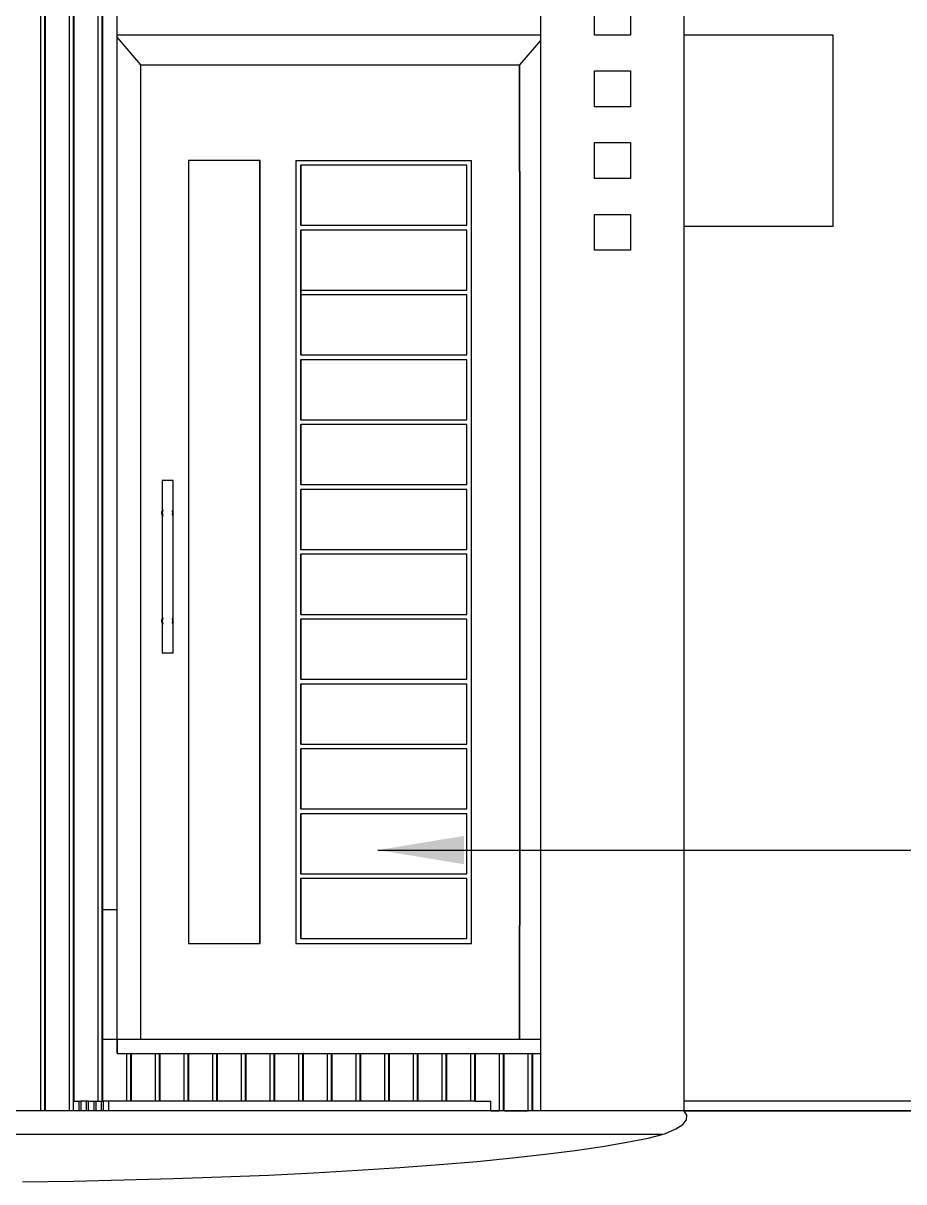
# Model space of a CAD drawing. Header units: inches. Extents: x 7263 to 14962, y 1317 to 2926.
# Drawn here: x 7434.041 to 7435.884, y 1506.425 to 1508.848 of the extents above; entities that cross this region are included whole.
import ezdxf

# ---------------------------------------------------------------- set-up
doc = ezdxf.new("R2010")
doc.units = ezdxf.units.IN
doc.header["$MEASUREMENT"] = 0
doc.layers.add('Layer6', color=6, linetype='Continuous')
doc.styles.get("Standard").update_dxf_attribs({"font": ''})
doc.styles.get('Standard').set_extended_font_data('Tw Cen MT Condensed')
doc.dimstyles.get("Standard").update_dxf_attribs({"dimtxt": 0.2, "dimasz": 0.18, "dimexe": 0.18, "dimexo": 0.0625, "dimgap": 0.09, "dimtad": 0, "dimzin": 0, "dimdsep": 46, "dimtxsty": 'Standard', "dimblk": 'ARCHTICK', "dimcen": 0.09, "dimclrd": 8, "dimclre": 8, "dimclrt": 2, "dimadec": 0, "dimazin": 0, "dimtfac": 1, "dimtofl": 0, "dimtmove": 0, "dimatfit": 3, "dimfxl": 1, "dimtolj": 1, "dimtzin": 0, "dimarcsym": 0})

# ---------------------------------------------------------------- blocks, each defined once
blk = doc.blocks.new('_ArchTick')
at = {"color": 0, "linetype": 'ByBlock', "const_width": 0.15}
blk.add_lwpolyline([(-0.5, -0.5), (0.5, 0.5)], dxfattribs=at)

msp = doc.modelspace()

# ---------------------------------------------------------------- linework, layer by layer
for p, q in [((7434.208, 1506.9942), (7434.208, 1509.9296)), ((7434.088, 1506.5735), (7434.088, 1509.9191)), ((7434.148, 1506.5935), (7434.148, 1509.9243)), ((7434.078, 1506.5735), (7434.078, 1509.7235)), ((7434.0866, 1506.5735), (7434.0866, 1509.7235)), ((7434.138, 1506.5735), (7434.138, 1509.7235)), ((7434.1466, 1506.5735), (7434.1466, 1509.7235)), ((7434.198, 1506.5935), (7434.198, 1509.7235)), ((7434.2066, 1506.9942), (7434.2066, 1509.7235)), ((7435.4243, 1506.5935), (7435.4243, 1509.422)), ((7434.238, 1508.8235), (7434.238, 1509.2235)), ((7435.1243, 1508.8235), (7435.1243, 1509.2235)), ((7435.2368, 1508.8235), (7435.2368, 1508.8985)), ((7435.3118, 1508.8985), (7435.3118, 1508.8235)), ((7435.1243, 1508.8235), (7434.238, 1508.8235)), ((7434.238, 1508.819), (7434.238, 1508.8235)), ((7434.2877, 1508.7614), (7434.238, 1508.819)), ((7434.238, 1506.9942), (7434.238, 1508.819)), ((7435.1243, 1508.8125), (7435.1243, 1508.8235)), ((7435.3118, 1508.8235), (7435.2368, 1508.8235)), ((7435.0803, 1508.7614), (7435.1243, 1508.8125)), ((7435.1243, 1506.7235), (7435.1243, 1508.8125)), ((7434.2877, 1508.7614), (7435.0795, 1508.7614)), ((7434.2877, 1506.7235), (7434.2877, 1508.7614)), ((7435.0795, 1508.7614), (7435.0803, 1508.7614)), ((7435.0795, 1508.5503), (7435.0795, 1508.7614)), ((7435.0803, 1508.5503), (7435.0803, 1508.7614)), ((7435.2368, 1508.7485), (7435.3118, 1508.7485)), ((7435.2368, 1508.6735), (7435.2368, 1508.7485)), ((7435.3118, 1508.7485), (7435.3118, 1508.6735)), ((7435.3118, 1508.6735), (7435.2368, 1508.6735)), ((7435.2368, 1508.5985), (7435.3118, 1508.5985)), ((7435.2368, 1508.5235), (7435.2368, 1508.5985)), ((7435.3118, 1508.5985), (7435.3118, 1508.5235)), ((7434.387, 1508.5614), (7434.387, 1506.9235)), ((7434.5362, 1508.5614), (7434.387, 1508.5614)), ((7434.5362, 1506.9235), (7434.5362, 1508.5614)), ((7434.5369, 1508.5614), (7434.5362, 1508.5614)), ((7434.5369, 1506.9235), (7434.5369, 1508.5614)), ((7434.6119, 1508.5614), (7434.6119, 1506.9235)), ((7434.6119, 1508.5614), (7434.9793, 1508.5614)), ((7434.6216, 1508.5514), (7434.6219, 1508.5514)), ((7434.6216, 1508.5514), (7434.6216, 1508.4257)), ((7434.6219, 1508.5514), (7434.6219, 1508.4257)), ((7434.9696, 1508.5514), (7434.6219, 1508.5514)), ((7434.9696, 1508.4257), (7434.9696, 1508.5514)), ((7434.9793, 1506.9235), (7434.9793, 1508.5614)), ((7434.9796, 1508.5614), (7434.9793, 1508.5614)), ((7434.9796, 1506.9235), (7434.9796, 1508.5614)), ((7435.0795, 1508.5503), (7435.0803, 1508.5503)), ((7435.0795, 1508.5379), (7435.0795, 1508.5503)), ((7435.0803, 1508.5379), (7435.0803, 1508.5503)), ((7435.0795, 1508.5379), (7435.0795, 1506.9609)), ((7435.0795, 1508.5379), (7435.0803, 1508.5379)), ((7435.0803, 1508.5379), (7435.0803, 1506.9609)), ((7435.3118, 1508.5235), (7435.2368, 1508.5235)), ((7435.2368, 1508.4485), (7435.3118, 1508.4485)), ((7435.2368, 1508.3735), (7435.2368, 1508.4485)), ((7435.3118, 1508.4485), (7435.3118, 1508.3735)), ((7434.6219, 1508.4257), (7434.6216, 1508.4257)), ((7434.6216, 1508.4157), (7434.6219, 1508.4157)), ((7434.6216, 1508.4157), (7434.6216, 1508.29)), ((7434.6219, 1508.4257), (7434.9696, 1508.4257)), ((7434.6219, 1508.4157), (7434.6219, 1508.29)), ((7434.9696, 1508.4157), (7434.6219, 1508.4157)), ((7434.9696, 1508.29), (7434.9696, 1508.4157)), ((7435.3118, 1508.3735), (7435.2368, 1508.3735)), ((7434.6216, 1508.29), (7434.6216, 1508.28)), ((7434.6219, 1508.29), (7434.6216, 1508.29)), ((7434.6219, 1508.29), (7434.6219, 1508.28)), ((7434.6219, 1508.29), (7434.9696, 1508.29)), ((7434.6216, 1508.28), (7434.6219, 1508.28)), ((7434.6216, 1508.28), (7434.6216, 1508.1544)), ((7434.6219, 1508.28), (7434.6219, 1508.1544)), ((7434.9696, 1508.28), (7434.6219, 1508.28)), ((7434.9696, 1508.1544), (7434.9696, 1508.28)), ((7434.6219, 1508.1544), (7434.6216, 1508.1544)), ((7434.6216, 1508.1444), (7434.6219, 1508.1444)), ((7434.6216, 1508.1444), (7434.6216, 1508.0187)), ((7434.6219, 1508.1544), (7434.9696, 1508.1544)), ((7434.6219, 1508.1444), (7434.6219, 1508.0187)), ((7434.9696, 1508.1444), (7434.6219, 1508.1444)), ((7434.9696, 1508.0187), (7434.9696, 1508.1444)), ((7434.6219, 1508.0187), (7434.6216, 1508.0187)), ((7434.6219, 1508.0187), (7434.9696, 1508.0187)), ((7434.6216, 1508.0087), (7434.6216, 1507.8831)), ((7434.6216, 1508.0087), (7434.6219, 1508.0087)), ((7434.6219, 1508.0087), (7434.6219, 1507.8831)), ((7434.9696, 1508.0087), (7434.6219, 1508.0087)), ((7434.9696, 1507.8831), (7434.9696, 1508.0087)), ((7434.332, 1507.8921), (7434.332, 1507.8283)), ((7434.355, 1507.8921), (7434.332, 1507.8921)), ((7434.355, 1507.5305), (7434.355, 1507.8921)), ((7434.6219, 1507.8831), (7434.6216, 1507.8831)), ((7434.6216, 1507.8731), (7434.6216, 1507.7474)), ((7434.6216, 1507.8731), (7434.6219, 1507.8731)), ((7434.6219, 1507.8831), (7434.9696, 1507.8831)), ((7434.6219, 1507.8731), (7434.6219, 1507.7474)), ((7434.9696, 1507.8731), (7434.6219, 1507.8731)), ((7434.9696, 1507.7474), (7434.9696, 1507.8731)), ((7434.3312, 1507.8243), (7434.3316, 1507.8272)), ((7434.3316, 1507.8214), (7434.3312, 1507.8243)), ((7434.3316, 1507.8272), (7434.332, 1507.8283)), ((7434.3316, 1507.8214), (7434.332, 1507.8203)), ((7434.332, 1507.8283), (7434.3327, 1507.8299)), ((7434.332, 1507.8283), (7434.332, 1507.8243)), ((7434.3324, 1507.8272), (7434.332, 1507.8243)), ((7434.332, 1507.8243), (7434.3324, 1507.8272)), ((7434.332, 1507.8243), (7434.3324, 1507.8214)), ((7434.3324, 1507.8214), (7434.332, 1507.8243)), ((7434.332, 1507.8243), (7434.332, 1507.8203)), ((7434.332, 1507.8203), (7434.3327, 1507.8186)), ((7434.332, 1507.8203), (7434.332, 1507.6023)), ((7434.3336, 1507.8299), (7434.3324, 1507.8272)), ((7434.3324, 1507.8272), (7434.3335, 1507.8299)), ((7434.3324, 1507.8214), (7434.3336, 1507.8186)), ((7434.3335, 1507.8186), (7434.3324, 1507.8214)), ((7434.3336, 1507.8311), (7434.3327, 1507.8299)), ((7434.3335, 1507.8299), (7434.3336, 1507.8301)), ((7434.3336, 1507.83), (7434.3336, 1507.8299)), ((7434.3547, 1507.8272), (7434.3536, 1507.8298)), ((7434.3536, 1507.8296), (7434.3546, 1507.8272)), ((7434.3538, 1507.8272), (7434.3536, 1507.8278)), ((7434.3536, 1507.8188), (7434.3547, 1507.8214)), ((7434.3546, 1507.8214), (7434.3536, 1507.819)), ((7434.3536, 1507.8208), (7434.3538, 1507.8214)), ((7434.3542, 1507.8243), (7434.3538, 1507.8272)), ((7434.3538, 1507.8214), (7434.3542, 1507.8243)), ((7434.3546, 1507.8272), (7434.3547, 1507.8269)), ((7434.3547, 1507.8216), (7434.3546, 1507.8214)), ((7434.3547, 1507.8269), (7434.3547, 1507.8272)), ((7434.3547, 1507.8269), (7434.3547, 1507.8267)), ((7434.3547, 1507.8219), (7434.3547, 1507.8216)), ((7434.3547, 1507.8214), (7434.3547, 1507.8216)), ((7434.3327, 1507.8186), (7434.3336, 1507.8175)), ((7434.3336, 1507.8184), (7434.3335, 1507.8186)), ((7434.3336, 1507.8186), (7434.3336, 1507.8185)), ((7434.6219, 1507.7474), (7434.6216, 1507.7474)), ((7434.6216, 1507.7374), (7434.6219, 1507.7374)), ((7434.6216, 1507.7374), (7434.6216, 1507.6118)), ((7434.6219, 1507.7474), (7434.9696, 1507.7474)), ((7434.6219, 1507.7374), (7434.6219, 1507.6118)), ((7434.9696, 1507.7374), (7434.6219, 1507.7374)), ((7434.9696, 1507.6118), (7434.9696, 1507.7374)), ((7434.332, 1507.6023), (7434.3316, 1507.6012)), ((7434.3327, 1507.6039), (7434.332, 1507.6023)), ((7434.332, 1507.6023), (7434.332, 1507.5983)), ((7434.3336, 1507.6039), (7434.3324, 1507.6012)), ((7434.3324, 1507.6012), (7434.3335, 1507.6039)), ((7434.3336, 1507.6051), (7434.3327, 1507.6039)), ((7434.3335, 1507.6039), (7434.3336, 1507.6041)), ((7434.3336, 1507.604), (7434.3336, 1507.6039)), ((7434.3547, 1507.6012), (7434.3536, 1507.6038)), ((7434.3536, 1507.6036), (7434.3546, 1507.6012)), ((7434.6219, 1507.6118), (7434.6216, 1507.6118)), ((7434.6219, 1507.6118), (7434.9696, 1507.6118)), ((7434.3312, 1507.5983), (7434.3316, 1507.6012)), ((7434.3316, 1507.5954), (7434.3312, 1507.5983)), ((7434.3316, 1507.5954), (7434.332, 1507.5943)), ((7434.3324, 1507.6012), (7434.332, 1507.5983)), ((7434.332, 1507.5983), (7434.3324, 1507.6012)), ((7434.332, 1507.5983), (7434.3324, 1507.5954)), ((7434.3324, 1507.5954), (7434.332, 1507.5983)), ((7434.332, 1507.5983), (7434.332, 1507.5943)), ((7434.332, 1507.5943), (7434.3327, 1507.5927)), ((7434.332, 1507.5943), (7434.332, 1507.5305)), ((7434.3324, 1507.5954), (7434.3336, 1507.5927)), ((7434.3335, 1507.5927), (7434.3324, 1507.5954)), ((7434.3327, 1507.5927), (7434.3336, 1507.5915)), ((7434.3336, 1507.5925), (7434.3335, 1507.5927)), ((7434.3336, 1507.5927), (7434.3336, 1507.5926)), ((7434.3538, 1507.6012), (7434.3536, 1507.6018)), ((7434.3536, 1507.5948), (7434.3538, 1507.5954)), ((7434.3536, 1507.5928), (7434.3547, 1507.5954)), ((7434.3546, 1507.5954), (7434.3536, 1507.593)), ((7434.3542, 1507.5983), (7434.3538, 1507.6012)), ((7434.3538, 1507.5954), (7434.3542, 1507.5983)), ((7434.3546, 1507.6012), (7434.3547, 1507.601)), ((7434.3547, 1507.5956), (7434.3546, 1507.5954)), ((7434.3547, 1507.601), (7434.3547, 1507.6012)), ((7434.3547, 1507.601), (7434.3547, 1507.6007)), ((7434.3547, 1507.5959), (7434.3547, 1507.5956)), ((7434.3547, 1507.5954), (7434.3547, 1507.5956)), ((7434.6216, 1507.6018), (7434.6216, 1507.4761)), ((7434.6216, 1507.6018), (7434.6219, 1507.6018)), ((7434.6219, 1507.6018), (7434.6219, 1507.4761)), ((7434.9696, 1507.6018), (7434.6219, 1507.6018)), ((7434.9696, 1507.4761), (7434.9696, 1507.6018)), ((7434.355, 1507.5305), (7434.332, 1507.5305)), ((7434.6219, 1507.4761), (7434.6216, 1507.4761)), ((7434.6216, 1507.4661), (7434.6216, 1507.3404)), ((7434.6216, 1507.4661), (7434.6219, 1507.4661)), ((7434.6219, 1507.4761), (7434.9696, 1507.4761)), ((7434.6219, 1507.4661), (7434.6219, 1507.3404)), ((7434.9696, 1507.4661), (7434.6219, 1507.4661)), ((7434.9696, 1507.3404), (7434.9696, 1507.4661)), ((7434.6219, 1507.3404), (7434.6216, 1507.3404)), ((7434.6219, 1507.3404), (7434.9696, 1507.3404)), ((7434.6216, 1507.3304), (7434.6219, 1507.3304)), ((7434.6216, 1507.3304), (7434.6216, 1507.2048)), ((7434.6219, 1507.3304), (7434.6219, 1507.2048)), ((7434.9696, 1507.3304), (7434.6219, 1507.3304)), ((7434.9696, 1507.2048), (7434.9696, 1507.3304)), ((7434.6219, 1507.2048), (7434.6216, 1507.2048)), ((7434.6216, 1507.1948), (7434.6216, 1507.0691)), ((7434.6216, 1507.1948), (7434.6219, 1507.1948)), ((7434.6219, 1507.2048), (7434.9696, 1507.2048)), ((7434.6219, 1507.1948), (7434.6219, 1507.0691)), ((7434.9696, 1507.1948), (7434.6219, 1507.1948)), ((7434.9696, 1507.0691), (7434.9696, 1507.1948)), ((7434.6219, 1507.0691), (7434.6216, 1507.0691)), ((7434.6219, 1507.0691), (7434.9696, 1507.0691)), ((7434.6216, 1507.0591), (7434.6219, 1507.0591)), ((7434.6216, 1507.0591), (7434.6216, 1506.9335)), ((7434.6219, 1507.0591), (7434.6219, 1506.9335)), ((7434.9696, 1507.0591), (7434.6219, 1507.0591)), ((7434.9696, 1506.9335), (7434.9696, 1507.0591)), ((7434.2066, 1506.7235), (7434.2066, 1506.9942)), ((7434.208, 1506.9942), (7434.2066, 1506.9942)), ((7434.208, 1506.7235), (7434.208, 1506.9942)), ((7434.208, 1506.9942), (7434.238, 1506.9942)), ((7434.238, 1506.7235), (7434.238, 1506.9942)), ((7435.0795, 1506.9609), (7435.0803, 1506.9609)), ((7435.0795, 1506.9485), (7435.0795, 1506.9609)), ((7435.0795, 1506.7235), (7435.0795, 1506.9485)), ((7435.0795, 1506.9485), (7435.0803, 1506.9485)), ((7435.0803, 1506.9485), (7435.0803, 1506.9609)), ((7435.0803, 1506.7235), (7435.0803, 1506.9485)), ((7434.6219, 1506.9335), (7434.6216, 1506.9335)), ((7434.6219, 1506.9335), (7434.9696, 1506.9335)), ((7434.387, 1506.9235), (7434.5362, 1506.9235)), ((7434.5369, 1506.9235), (7434.5362, 1506.9235)), ((7434.6119, 1506.9235), (7434.9793, 1506.9235)), ((7434.9796, 1506.9235), (7434.9793, 1506.9235)), ((7434.2066, 1506.5935), (7434.2066, 1506.7235)), ((7434.208, 1506.7235), (7434.2066, 1506.7235)), ((7434.208, 1506.5935), (7434.208, 1506.7235)), ((7434.208, 1506.7235), (7434.238, 1506.7235)), ((7434.238, 1506.6935), (7434.238, 1506.7235)), ((7434.238, 1506.7235), (7434.2388, 1506.7235)), ((7434.2388, 1506.6935), (7434.2388, 1506.7235)), ((7434.2388, 1506.7235), (7434.2877, 1506.7235)), ((7434.2877, 1506.7235), (7435.0795, 1506.7235)), ((7435.0795, 1506.7235), (7435.0803, 1506.7235)), ((7435.0803, 1506.7235), (7435.1243, 1506.7235)), ((7435.1243, 1506.6935), (7435.1243, 1506.7235)), ((7434.238, 1506.6935), (7434.2388, 1506.6935)), ((7434.2388, 1506.6935), (7434.258, 1506.6935)), ((7434.258, 1506.5935), (7434.258, 1506.6935)), ((7434.258, 1506.6935), (7434.2665, 1506.6935)), ((7434.2665, 1506.5935), (7434.2665, 1506.6935)), ((7434.268, 1506.6935), (7434.2665, 1506.6935)), ((7434.268, 1506.5935), (7434.268, 1506.6935)), ((7434.268, 1506.6935), (7434.3179, 1506.6935)), ((7434.3179, 1506.6935), (7434.3265, 1506.6935)), ((7434.3179, 1506.5935), (7434.3179, 1506.6935)), ((7434.3265, 1506.5935), (7434.3265, 1506.6935)), ((7434.3265, 1506.6935), (7434.3279, 1506.6935)), ((7434.3279, 1506.5935), (7434.3279, 1506.6935)), ((7434.3279, 1506.6935), (7434.3779, 1506.6935)), ((7434.3779, 1506.6935), (7434.3865, 1506.6935)), ((7434.3779, 1506.5935), (7434.3779, 1506.6935)), ((7434.3865, 1506.5935), (7434.3865, 1506.6935)), ((7434.3865, 1506.6935), (7434.3879, 1506.6935)), ((7434.3879, 1506.5935), (7434.3879, 1506.6935)), ((7434.3879, 1506.6935), (7434.4379, 1506.6935)), ((7434.4379, 1506.6935), (7434.4465, 1506.6935)), ((7434.4379, 1506.5935), (7434.4379, 1506.6935)), ((7434.4465, 1506.5935), (7434.4465, 1506.6935)), ((7434.4465, 1506.6935), (7434.4479, 1506.6935)), ((7434.4479, 1506.5935), (7434.4479, 1506.6935)), ((7434.4479, 1506.6935), (7434.4979, 1506.6935)), ((7434.4979, 1506.6935), (7434.5065, 1506.6935)), ((7434.4979, 1506.5935), (7434.4979, 1506.6935)), ((7434.5065, 1506.5935), (7434.5065, 1506.6935)), ((7434.5065, 1506.6935), (7434.5079, 1506.6935)), ((7434.5079, 1506.5935), (7434.5079, 1506.6935)), ((7434.5079, 1506.6935), (7434.5578, 1506.6935)), ((7434.5578, 1506.6935), (7434.5664, 1506.6935)), ((7434.5578, 1506.5935), (7434.5578, 1506.6935)), ((7434.5664, 1506.5935), (7434.5664, 1506.6935)), ((7434.5664, 1506.6935), (7434.5678, 1506.6935)), ((7434.5678, 1506.5935), (7434.5678, 1506.6935)), ((7434.5678, 1506.6935), (7434.6178, 1506.6935)), ((7434.6178, 1506.5935), (7434.6178, 1506.6935)), ((7434.6178, 1506.6935), (7434.6264, 1506.6935)), ((7434.6264, 1506.5935), (7434.6264, 1506.6935)), ((7434.6278, 1506.6935), (7434.6264, 1506.6935)), ((7434.6278, 1506.5935), (7434.6278, 1506.6935)), ((7434.6278, 1506.6935), (7434.6778, 1506.6935)), ((7434.6778, 1506.6935), (7434.6864, 1506.6935)), ((7434.6778, 1506.5935), (7434.6778, 1506.6935)), ((7434.6864, 1506.5935), (7434.6864, 1506.6935)), ((7434.6864, 1506.6935), (7434.6878, 1506.6935)), ((7434.6878, 1506.5935), (7434.6878, 1506.6935)), ((7434.6878, 1506.6935), (7434.7378, 1506.6935)), ((7434.7378, 1506.6935), (7434.7464, 1506.6935)), ((7434.7378, 1506.5935), (7434.7378, 1506.6935)), ((7434.7464, 1506.5935), (7434.7464, 1506.6935)), ((7434.7464, 1506.6935), (7434.7478, 1506.6935)), ((7434.7478, 1506.5935), (7434.7478, 1506.6935)), ((7434.7478, 1506.6935), (7434.7977, 1506.6935)), ((7434.7977, 1506.6935), (7434.8063, 1506.6935)), ((7434.7977, 1506.5935), (7434.7977, 1506.6935)), ((7434.8063, 1506.5935), (7434.8063, 1506.6935)), ((7434.8063, 1506.6935), (7434.8077, 1506.6935)), ((7434.8077, 1506.5935), (7434.8077, 1506.6935)), ((7434.8077, 1506.6935), (7434.8577, 1506.6935)), ((7434.8577, 1506.6935), (7434.8663, 1506.6935)), ((7434.8577, 1506.5935), (7434.8577, 1506.6935)), ((7434.8663, 1506.5935), (7434.8663, 1506.6935)), ((7434.8663, 1506.6935), (7434.8677, 1506.6935)), ((7434.8677, 1506.5935), (7434.8677, 1506.6935)), ((7434.8677, 1506.6935), (7434.9177, 1506.6935)), ((7434.9177, 1506.6935), (7434.9263, 1506.6935)), ((7434.9177, 1506.5935), (7434.9177, 1506.6935)), ((7434.9263, 1506.5935), (7434.9263, 1506.6935)), ((7434.9263, 1506.6935), (7434.9277, 1506.6935)), ((7434.9277, 1506.5935), (7434.9277, 1506.6935)), ((7434.9277, 1506.6935), (7434.9777, 1506.6935)), ((7434.9777, 1506.5935), (7434.9777, 1506.6935)), ((7434.9777, 1506.6935), (7434.9863, 1506.6935)), ((7434.9863, 1506.5935), (7434.9863, 1506.6935)), ((7434.9877, 1506.6935), (7434.9863, 1506.6935)), ((7434.9877, 1506.5935), (7434.9877, 1506.6935)), ((7434.9877, 1506.6935), (7435.0377, 1506.6935)), ((7435.0377, 1506.6935), (7435.0462, 1506.6935)), ((7435.0377, 1506.5735), (7435.0377, 1506.6935)), ((7435.0462, 1506.5735), (7435.0462, 1506.6935)), ((7435.0462, 1506.6935), (7435.0476, 1506.6935)), ((7435.0476, 1506.5735), (7435.0476, 1506.6935)), ((7435.0476, 1506.6935), (7435.0976, 1506.6935)), ((7435.0976, 1506.6935), (7435.1062, 1506.6935)), ((7435.0976, 1506.5735), (7435.0976, 1506.6935)), ((7435.1062, 1506.5735), (7435.1062, 1506.6935)), ((7435.1076, 1506.6935), (7435.1062, 1506.6935)), ((7435.1076, 1506.5735), (7435.1076, 1506.6935)), ((7435.1076, 1506.6935), (7435.1243, 1506.6935)), ((7435.1243, 1506.5735), (7435.1243, 1506.6935)), ((7434.1468, 1506.5735), (7434.1468, 1506.5935)), ((7434.1468, 1506.5935), (7434.148, 1506.5935)), ((7434.148, 1506.5935), (7434.1582, 1506.5935)), ((7434.1582, 1506.5935), (7434.1624, 1506.5935)), ((7434.1582, 1506.5735), (7434.1582, 1506.5935)), ((7434.1738, 1506.5935), (7434.1624, 1506.5935)), ((7434.1624, 1506.5735), (7434.1624, 1506.5935)), ((7434.1738, 1506.5735), (7434.1738, 1506.5935)), ((7434.178, 1506.5935), (7434.1738, 1506.5935)), ((7434.178, 1506.5935), (7434.1894, 1506.5935)), ((7434.178, 1506.5735), (7434.178, 1506.5935)), ((7434.1894, 1506.5935), (7434.1936, 1506.5935)), ((7434.1894, 1506.5735), (7434.1894, 1506.5935)), ((7434.1936, 1506.5735), (7434.1936, 1506.5935)), ((7434.1936, 1506.5935), (7434.198, 1506.5935)), ((7434.198, 1506.5935), (7434.205, 1506.5935)), ((7434.205, 1506.5735), (7434.205, 1506.5935)), ((7434.205, 1506.5935), (7434.2066, 1506.5935)), ((7434.2066, 1506.5935), (7434.208, 1506.5935)), ((7434.208, 1506.5935), (7434.2092, 1506.5935)), ((7434.2206, 1506.5935), (7434.2092, 1506.5935)), ((7434.2092, 1506.5735), (7434.2092, 1506.5935)), ((7434.2206, 1506.5735), (7434.2206, 1506.5935)), ((7434.258, 1506.5935), (7434.2206, 1506.5935)), ((7434.2665, 1506.5935), (7434.258, 1506.5935)), ((7434.268, 1506.5935), (7434.2665, 1506.5935)), ((7434.3179, 1506.5935), (7434.268, 1506.5935)), ((7434.3265, 1506.5935), (7434.3179, 1506.5935)), ((7434.3279, 1506.5935), (7434.3265, 1506.5935)), ((7434.3779, 1506.5935), (7434.3279, 1506.5935)), ((7434.3865, 1506.5935), (7434.3779, 1506.5935)), ((7434.3879, 1506.5935), (7434.3865, 1506.5935)), ((7434.4379, 1506.5935), (7434.3879, 1506.5935)), ((7434.4465, 1506.5935), (7434.4379, 1506.5935)), ((7434.4479, 1506.5935), (7434.4465, 1506.5935)), ((7434.4979, 1506.5935), (7434.4479, 1506.5935)), ((7434.5065, 1506.5935), (7434.4979, 1506.5935)), ((7434.5079, 1506.5935), (7434.5065, 1506.5935)), ((7434.5578, 1506.5935), (7434.5079, 1506.5935)), ((7434.5664, 1506.5935), (7434.5578, 1506.5935)), ((7434.5678, 1506.5935), (7434.5664, 1506.5935)), ((7434.6178, 1506.5935), (7434.5678, 1506.5935)), ((7434.6264, 1506.5935), (7434.6178, 1506.5935)), ((7434.6278, 1506.5935), (7434.6264, 1506.5935)), ((7434.6778, 1506.5935), (7434.6278, 1506.5935)), ((7434.6864, 1506.5935), (7434.6778, 1506.5935)), ((7434.6878, 1506.5935), (7434.6864, 1506.5935)), ((7434.7378, 1506.5935), (7434.6878, 1506.5935)), ((7434.7464, 1506.5935), (7434.7378, 1506.5935)), ((7434.7478, 1506.5935), (7434.7464, 1506.5935)), ((7434.7977, 1506.5935), (7434.7478, 1506.5935)), ((7434.8063, 1506.5935), (7434.7977, 1506.5935)), ((7434.8077, 1506.5935), (7434.8063, 1506.5935)), ((7434.8577, 1506.5935), (7434.8077, 1506.5935)), ((7434.8663, 1506.5935), (7434.8577, 1506.5935)), ((7434.8677, 1506.5935), (7434.8663, 1506.5935)), ((7434.9177, 1506.5935), (7434.8677, 1506.5935)), ((7434.9263, 1506.5935), (7434.9177, 1506.5935)), ((7434.9277, 1506.5935), (7434.9263, 1506.5935)), ((7434.9777, 1506.5935), (7434.9277, 1506.5935)), ((7434.9863, 1506.5935), (7434.9777, 1506.5935)), ((7434.9877, 1506.5935), (7434.9863, 1506.5935)), ((7434.9877, 1506.5935), (7435.0197, 1506.5935)), ((7435.0197, 1506.5735), (7435.0197, 1506.5935)), ((7435.4243, 1506.5735), (7435.4243, 1506.5935)), ((7436.166, 1506.5935), (7435.4243, 1506.5935)), ((7434.1243, 1506.5735), (7431.0265, 1506.5735)), ((7434.078, 1506.5735), (7434.0281, 1506.5735)), ((7434.0866, 1506.5735), (7434.078, 1506.5735)), ((7434.088, 1506.5735), (7434.0866, 1506.5735)), ((7434.138, 1506.5735), (7434.088, 1506.5735)), ((7435.1243, 1506.5735), (7434.1243, 1506.5735)), ((7435.1243, 1506.5735), (7434.1243, 1506.5735)), ((7435.1243, 1506.5735), (7434.1243, 1506.5735)), ((7434.1466, 1506.5735), (7434.138, 1506.5735)), ((7434.1468, 1506.5735), (7434.1466, 1506.5735)), ((7434.1582, 1506.5735), (7434.1468, 1506.5735)), ((7434.1582, 1506.5735), (7434.1468, 1506.5735)), ((7434.1624, 1506.5735), (7434.1582, 1506.5735)), ((7434.1624, 1506.5735), (7434.1582, 1506.5735)), ((7434.1738, 1506.5735), (7434.1624, 1506.5735)), ((7434.1738, 1506.5735), (7434.1624, 1506.5735)), ((7434.178, 1506.5735), (7434.1738, 1506.5735)), ((7434.178, 1506.5735), (7434.1738, 1506.5735)), ((7434.1894, 1506.5735), (7434.178, 1506.5735)), ((7434.1894, 1506.5735), (7434.178, 1506.5735)), ((7434.1936, 1506.5735), (7434.1894, 1506.5735)), ((7434.1936, 1506.5735), (7434.1894, 1506.5735)), ((7434.205, 1506.5735), (7434.1936, 1506.5735)), ((7434.205, 1506.5735), (7434.1936, 1506.5735)), ((7434.2092, 1506.5735), (7434.205, 1506.5735)), ((7434.2092, 1506.5735), (7434.205, 1506.5735)), ((7434.2206, 1506.5735), (7434.2092, 1506.5735)), ((7434.2206, 1506.5735), (7434.2092, 1506.5735)), ((7435.0197, 1506.5735), (7434.2206, 1506.5735)), ((7435.0197, 1506.5735), (7434.2206, 1506.5735)), ((7435.0197, 1506.5735), (7435.0377, 1506.5735)), ((7435.0462, 1506.5735), (7435.0377, 1506.5735)), ((7435.0462, 1506.5735), (7435.0377, 1506.5735)), ((7435.0476, 1506.5735), (7435.0462, 1506.5735)), ((7435.0476, 1506.5735), (7435.0976, 1506.5735)), ((7435.1062, 1506.5735), (7435.0976, 1506.5735)), ((7435.1062, 1506.5735), (7435.0976, 1506.5735)), ((7435.1076, 1506.5735), (7435.1062, 1506.5735)), ((7435.1243, 1506.5735), (7435.1076, 1506.5735)), ((7435.4243, 1506.5735), (7435.1243, 1506.5735)), ((7435.4243, 1506.5735), (7435.1243, 1506.5735)), ((7435.4302, 1506.5644), (7435.4243, 1506.5735)), ((7435.4243, 1506.5735), (7440.6224, 1506.5735)), ((7440.7265, 1506.5735), (7435.4243, 1506.5735)), ((7435.4295, 1506.5547), (7435.4302, 1506.5644)), ((7435.4069, 1506.5353), (7435.4217, 1506.545)), ((7435.4217, 1506.545), (7435.4295, 1506.5547)), ((7435.3782, 1506.5235), (7432.383, 1506.5235)), ((7435.3044, 1506.5074), (7435.349, 1506.5164)), ((7435.349, 1506.5164), (7435.3782, 1506.5235)), ((7435.3782, 1506.5235), (7435.3849, 1506.5256)), ((7435.3849, 1506.5256), (7435.4069, 1506.5353)), ((7435.1336, 1506.4823), (7435.1965, 1506.4903)), ((7435.1965, 1506.4903), (7435.2535, 1506.4987)), ((7435.2535, 1506.4987), (7435.3044, 1506.5074)), ((7434.9125, 1506.4608), (7434.9913, 1506.4675)), ((7434.9913, 1506.4675), (7435.0651, 1506.4747)), ((7435.0651, 1506.4747), (7435.1336, 1506.4823)), ((7434.4559, 1506.4349), (7434.5543, 1506.439)), ((7434.5543, 1506.439), (7434.6495, 1506.4436)), ((7434.6495, 1506.4436), (7434.7412, 1506.4488)), ((7434.7412, 1506.4488), (7434.829, 1506.4546)), ((7434.829, 1506.4546), (7434.9125, 1506.4608)), ((7434.0398, 1506.4247), (7434.1464, 1506.4263)), ((7434.1464, 1506.4263), (7434.2515, 1506.4286)), ((7434.2515, 1506.4286), (7434.3549, 1506.4314)), ((7434.3549, 1506.4314), (7434.4559, 1506.4349))]:
    msp.add_line(p, q)
for points in [[(7435.7358, 1508.8235), (7435.4243, 1508.8235)], [(7435.4243, 1508.4235), (7435.7358, 1508.4235), (7435.7358, 1508.8235)]]:
    msp.add_lwpolyline(points)

# ---------------------------------------------------------------- leaders
at = {"layer": 'Layer6', "annotation_type": 0, "has_hookline": 1, "hookline_direction": 0, "text_width": 3.8}
msp.add_leader([(7434.7833, 1507.1187), (7443.5007, 1507.1187)], dimstyle='Standard', dxfattribs=at)

doc.saveas('drawing.dxf')
